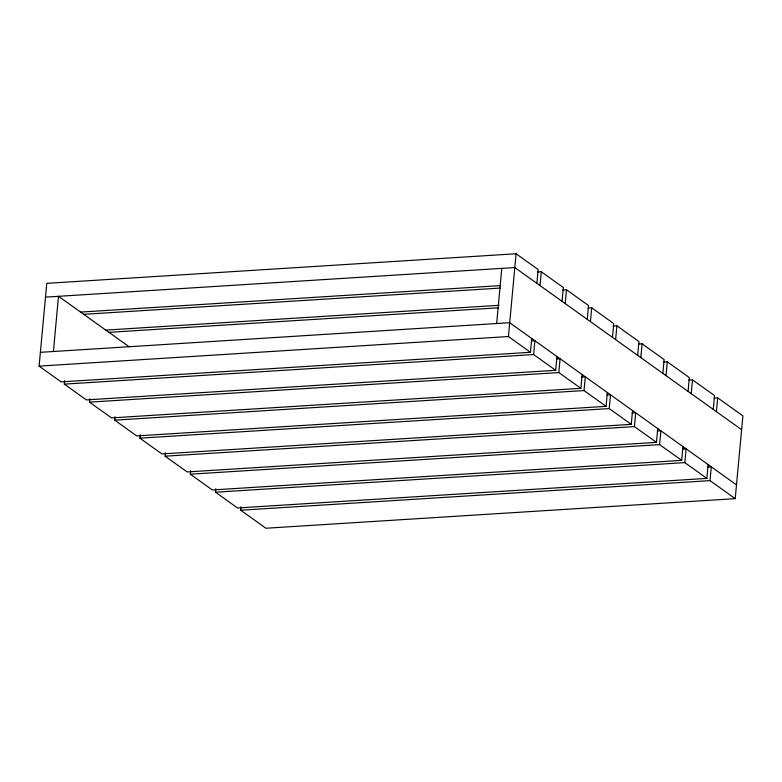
<?xml version="1.0" encoding="UTF-8"?>
<svg xmlns="http://www.w3.org/2000/svg" width="782" height="782" viewBox="0 0 782 782"><rect width="100%" height="100%" fill="white"/><g stroke="black" fill="none" stroke-linecap="round" stroke-linejoin="round"><path stroke-width="1.17" d="M531.74 338.498L530.46 352.291L61.152 381.89L39.1 366.123L46.783 283.348L516.091 253.759L538.143 269.516L536.863 283.319M53.42 351.509L58.484 296.29L129.069 346.739M556.94 356.514L555.67 370.306L86.352 399.895L64.3 384.138L64.623 380.687M582.15 374.529L580.87 388.322L111.552 417.911L89.5 402.153L89.822 398.703M607.35 392.535L606.07 406.337L136.752 435.926L114.7 420.159L115.022 416.718M632.55 410.55L631.269 424.343L161.952 453.941L139.9 438.174L140.222 434.724M657.75 428.565L656.469 442.358L187.152 471.947L165.1 456.189L165.422 452.739M682.95 446.581L681.669 460.373L212.352 489.962L190.309 474.205L190.622 470.754M708.15 464.586L706.869 478.389L237.552 507.977L215.509 492.21L215.822 488.77M714.044 398.097L717.7 397.862L742.9 415.877L735.217 498.652L265.909 528.241L240.709 510.226L241.022 506.775M530.46 352.291L508.417 336.534L516.091 253.759M555.67 370.306L533.617 354.549L534.898 340.747L531.34 340.972M540.01 285.567L541.291 271.774L537.635 271.999M562.062 301.334L563.343 287.532L541.291 271.774M580.87 388.322L558.817 372.564L560.098 358.762L556.54 358.987M565.21 303.582L566.491 289.79L562.835 290.014M587.262 319.339L588.543 305.547L566.491 289.79M606.07 406.337L584.017 390.57L585.298 376.777L581.74 377.002M590.42 321.598L591.691 307.795L588.035 308.03M612.462 337.355L613.743 323.562L591.691 307.795M631.269 424.343L609.217 408.585L610.498 394.793L606.94 395.018M615.62 339.603L616.9 325.811L613.235 326.045M637.662 355.37L638.943 341.568L616.9 325.811M656.469 442.358L634.417 426.601L635.698 412.808L632.139 413.023M640.82 357.618L642.1 343.826L638.444 344.051M662.872 373.385L664.143 359.583L642.1 343.826M681.669 460.373L659.617 444.616L660.898 430.814L657.339 431.038M666.02 375.634L667.3 361.841L663.644 362.066M688.072 391.391L689.353 377.598L667.3 361.841M706.869 478.389L684.817 462.621L686.097 448.829L682.539 449.054M691.22 393.649L692.5 379.847L688.844 380.081M713.272 409.406L714.553 395.614L692.5 379.847M735.217 498.652L710.017 480.637L711.297 466.844L707.749 467.069M716.42 411.655L717.7 397.862M45.503 297.14L514.81 267.552M80.585 312.086L500.695 285.596M83.733 314.335L500.187 288.079M105.785 330.102L499.102 305.303M108.933 332.35L498.603 307.785M39.1 366.123L508.417 336.534M64.3 384.138L533.617 354.549M89.5 402.153L558.817 372.564M114.7 420.159L584.017 390.57M139.9 438.174L609.217 408.585M165.1 456.189L634.417 426.601M190.309 474.205L659.617 444.616M215.509 492.21L684.817 462.621M240.709 510.226L710.017 480.637M514.761 267.522L741.619 429.67M501.78 268.373L496.658 323.562M736.497 484.86L509.649 322.702L40.381 352.33"/></g></svg>
